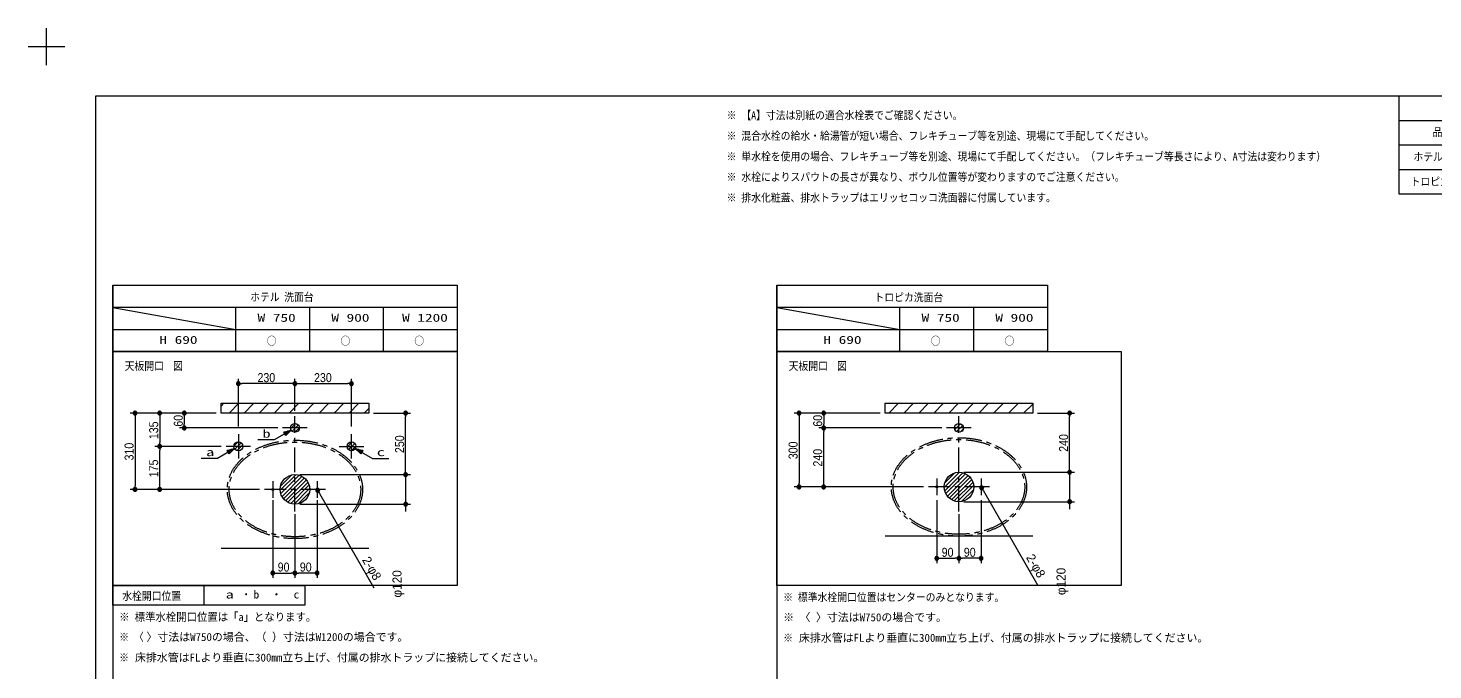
# Model space of a CAD drawing. Units: millimetres, scale not verified. Extents: x -6062 to 6062, y -3045 to 3045.
# Drawn here: x -6062 to -350, y 436 to 3045 of the extents above; entities that cross this region are included whole.
import ezdxf
from ezdxf.enums import TextEntityAlignment as Align

# ---------------------------------------------------------------- set-up
doc = ezdxf.new("R2010")
doc.units = ezdxf.units.MM
doc.header["$LTSCALE"] = 20
doc.linetypes.add('CHAIN1', pattern=[8, 5, -1, 1, -1])
for name, color, linetype, lineweight in [('0-0_1図面枠', 7, 'Continuous', 9), ('0-1_2寸法-3', 7, 'Continuous', 9), ('0-3_2寸法-1', 7, 'Continuous', 9), ('0-4_0', 7, 'Continuous', 9), ('0-5_2寸法-2', 7, 'Continuous', 9), ('0-6_3一般', 7, 'Continuous', 9)]:
    doc.layers.add(name, color=color, linetype=linetype, lineweight=lineweight)
doc.styles.add('ＭＳ ゴシック', font='')
doc.styles.add('ＭＳ Ｐゴシック', font='')
doc.styles.get('ＭＳ ゴシック').set_extended_font_data('MS Gothic')
doc.styles.get('ＭＳ Ｐゴシック').set_extended_font_data('MS PGothic')

# ---------------------------------------------------------------- blocks, each defined once
blk = doc.blocks.new('グループ')
at = {"layer": '0-0_1図面枠'}
for p, q in [((-84000, 57900), (-84000, 60900)), ((-85500, 59400), (-82500, 59400))]:
    blk.add_line(p, q, dxfattribs=at)
blk = doc.blocks.new('グループ-2')
at = {"layer": '0-0_1図面枠'}
blk.add_lwpolyline([(-80000, 55400), (80000, 55400), (80000, -55400), (-80000, -55400)], close=True, dxfattribs=at)
blk = doc.blocks.new('図面枠')
at = {"layer": '0-0_1図面枠'}
for name in ['グループ', 'グループ-2']:
    blk.add_blockref(name, (0, 0), dxfattribs=at)
blk = doc.blocks.new('グループ-4')
at = {"layer": '0-0_1図面枠'}
for p, q in [((34000, 55400), (34000, 47400)), ((46000, 55400), (46000, 47400)), ((63000, 53400), (63000, 55400)), ((26000, 53400), (80000, 53400)), ((26000, 51400), (80000, 51400)), ((63000, 51400), (63000, 47400)), ((26000, 49400), (80000, 49400))]:
    blk.add_line(p, q, dxfattribs=at)
blk.add_lwpolyline([(26000, 55400), (80000, 55400), (80000, 47400), (26000, 47400)], close=True, dxfattribs=at)
blk = doc.blocks.new('グループ-5')
at = {"layer": '0-0_1図面枠'}
blk.add_blockref('グループ-4', (0, 0), dxfattribs=at)
at = {"layer": '0-0_1図面枠', "style": 'ＭＳ ゴシック'}
for s, width, p in [('床給水・給湯位置\u3000【B】', 0.95, (35206.1, 53923.4)), ('壁出し排水位置\u3000【C】', 0.95, (50061.7, 53923.4)), ('床出し排水位置\u3000【D】', 0.95, (67061.7, 53925.4)), ('品\u3000名', 0.9, (28720.4, 51921.3)), ('ホテル洗面台', 0.9, (27161, 49917.3)), ('トロピカ洗面台', 0.9, (26928.2, 47905.8))]:
    blk.add_text(s, height=650.9, dxfattribs=dict(at, width=width)).set_placement(p, align=Align.BOTTOM_LEFT)
blk = doc.blocks.new('_Dot')
at = {"layer": '0-4_0'}
for p, q in [((-10, 0), (-20, 0)), ((9.78, 2), (-9.78, 2)), ((7.99, 6), (-7.99, 6)), ((9.16, -3.98), (-9.16, -3.98)), ((6, -7.98), (-6, -7.98))]:
    blk.add_line(p, q, dxfattribs=at)
for points in [[(10, 0), (9.92, 1.25), (9.69, 2.49), (9.3, 3.68), (8.76, 4.82), (8.09, 5.88), (7.29, 6.85), (6.37, 7.71), (5.36, 8.44), (4.26, 9.05), (3.09, 9.51), (1.87, 9.82), (0.63, 9.98), (-0.63, 9.98), (-1.87, 9.82), (-3.09, 9.51), (-4.26, 9.05), (-5.36, 8.44), (-6.37, 7.71), (-7.29, 6.85), (-8.09, 5.88), (-8.76, 4.82), (-9.3, 3.68), (-9.69, 2.49), (-9.92, 1.25), (-10, 0), (0, 0)], [(-10, 0), (-9.92, -1.25), (-9.69, -2.49), (-9.3, -3.68), (-8.76, -4.82), (-8.09, -5.88), (-7.29, -6.85), (-6.37, -7.71), (-5.36, -8.44), (-4.26, -9.05), (-3.09, -9.51), (-1.87, -9.82), (-0.63, -9.98), (0.63, -9.98), (1.87, -9.82), (3.09, -9.51), (4.26, -9.05), (5.36, -8.44), (6.37, -7.71), (7.29, -6.85), (8.09, -5.88), (8.76, -4.82), (9.3, -3.68), (9.69, -2.49), (9.92, -1.25), (10, 0), (0, 0)]]:
    blk.add_lwpolyline(points, close=True, dxfattribs=at)

msp = doc.modelspace()

# ---------------------------------------------------------------- linework, layer by layer
at = {"layer": '0-0_1図面枠'}
for p, q in [((-5717.5, 2000), (-5717.5, -2400)), ((-3017.5, 2000), (-3017.5, -2400)), ((-4317.5, 1910), (-5717.5, 1910)), ((-5717.5, 1910), (-5217.5, 1820)), ((-5217.5, 1730), (-5217.5, 1910)), ((-4917.5, 1730), (-4917.5, 1910)), ((-4617.5, 1730), (-4617.5, 1910)), ((-1917.5, 1910), (-3017.5, 1910)), ((-3017.5, 1910), (-2517.5, 1820)), ((-2517.5, 1730), (-2517.5, 1910)), ((-2217.5, 1730), (-2217.5, 1910)), ((-5717.5, 1820), (-4317.5, 1820)), ((-3017.5, 1820), (-1917.5, 1820)), ((-5347.5, 780), (-5347.5, 700))]:
    msp.add_line(p, q, dxfattribs=at)
for points in [[(-5717.5, 2000), (-4317.5, 2000), (-4317.5, 1730), (-5717.5, 1730)], [(-3017.5, 2000), (-1917.5, 2000), (-1917.5, 1730), (-3017.5, 1730)], [(-5717.5, 1730), (-4317.5, 1730), (-4317.5, 780), (-5717.5, 780)], [(-3017.5, 1730), (-1617.5, 1730), (-1617.5, 780), (-3017.5, 780)], [(-5717.5, 780), (-4937.5, 780), (-4937.5, 700), (-5717.5, 700)]]:
    msp.add_lwpolyline(points, close=True, dxfattribs=at)
at = {"layer": '0-1_2寸法-3'}
for p, q in [((-5001.06, 1403.03), (-5022.84, 1403.03)), ((-5005.06, 1399.03), (-5020.83, 1399.03)), ((-5009.06, 1395.03), (-5018.52, 1395.03)), ((-5013.06, 1391.03), (-5016.21, 1391.03)), ((-4997.06, 1407.03), (-5007.91, 1407.03)), ((-5231.06, 1328.03), (-5252.84, 1328.03)), ((-5235.06, 1324.03), (-5250.83, 1324.03)), ((-5239.06, 1320.03), (-5248.52, 1320.03)), ((-5243.06, 1316.03), (-5246.21, 1316.03)), ((-5227.06, 1332.03), (-5237.91, 1332.03)), ((-4717.53, 1332.42), (-4728.2, 1332.42)), ((-4701.8, 1328.42), (-4724.06, 1328.42)), ((-4704.02, 1324.42), (-4719.92, 1324.42)), ((-4706.23, 1320.42), (-4715.77, 1320.42)), ((-4708.45, 1316.42), (-4711.63, 1316.42))]:
    msp.add_line(p, q, dxfattribs=at)
for points in [[(-4993.09, 1411), (-5062.36, 1371.01), (-5129, 1371.01)], [(-5223.09, 1336), (-5292.36, 1296.01), (-5359, 1296.01)], [(-4731.91, 1336), (-4662.64, 1296.01), (-4596, 1296.01)]]:
    msp.add_lwpolyline(points, dxfattribs=at)
for points in [[(-5023.1, 1402.96), (-4993.09, 1411), (-5015.06, 1389.03)], [(-5023.1, 1402.96), (-4993.09, 1411), (-5015.06, 1389.03)], [(-5253.1, 1327.96), (-5223.09, 1336), (-5245.06, 1314.03)], [(-5253.1, 1327.96), (-5223.09, 1336), (-5245.06, 1314.03)], [(-4709.56, 1314.42), (-4731.91, 1336), (-4701.76, 1328.48)], [(-4709.56, 1314.42), (-4731.91, 1336), (-4701.76, 1328.48)]]:
    msp.add_lwpolyline(points, close=True, dxfattribs=at)
at = {"layer": '0-3_2寸法-1'}
for p, q in [((-5207.5, 1425), (-5207.5, 1620)), ((-4992.51, 1600), (-5192.49, 1600)), ((-4977.5, 1490), (-4977.5, 1620)), ((-4977.5, 1490), (-4977.5, 1620)), ((-4962.49, 1600), (-4762.51, 1600)), ((-4747.5, 1425), (-4747.5, 1620)), ((-5547.5, 1480), (-5647.5, 1480)), ((-5627.5, 1464.99), (-5627.5, 1185.01)), ((-5447.5, 1480), (-5547.5, 1480)), ((-5527.5, 1464.99), (-5527.5, 1360.01)), ((-5297.5, 1480), (-5447.5, 1480)), ((-5427.5, 1464.99), (-5427.5, 1435.01)), ((-4657.5, 1480), (-4507.5, 1480)), ((-4527.5, 1245.01), (-4527.5, 1464.99)), ((-2847.5, 1480), (-2947.5, 1480)), ((-2927.5, 1464.99), (-2927.5, 1195.01)), ((-2597.5, 1480), (-2847.5, 1480)), ((-2827.5, 1464.99), (-2827.5, 1435.01)), ((-1957.5, 1480), (-1807.5, 1480)), ((-1827.5, 1255.01), (-1827.5, 1464.99)), ((-5047.5, 1420), (-5447.5, 1420)), ((-2347.5, 1420), (-2847.5, 1420)), ((-2347.5, 1420), (-2847.5, 1420)), ((-2827.5, 1195.01), (-2827.5, 1404.99)), ((-5277.5, 1345), (-5547.5, 1345)), ((-5277.5, 1345), (-5547.5, 1345)), ((-5527.5, 1185.01), (-5527.5, 1329.99)), ((-4957.5, 1230), (-4507.5, 1230)), ((-2257.5, 1240), (-1807.5, 1240)), ((-5547.5, 1170), (-5647.5, 1170)), ((-5121.5, 1170), (-5547.5, 1170)), ((-2847.5, 1180), (-2947.5, 1180)), ((-2421.5, 1180), (-2847.5, 1180)), ((-5067.5, 1126), (-5067.5, 810)), ((-4887.5, 1126), (-4887.5, 810)), ((-2367.5, 1126), (-2367.5, 870)), ((-2187.5, 1126), (-2187.5, 870)), ((-4977.5, 1070), (-4977.5, 810)), ((-4977.5, 1070), (-4977.5, 810)), ((-2277.5, 1070), (-2277.5, 870)), ((-2277.5, 1070), (-2277.5, 870)), ((-2352.49, 890), (-2292.51, 890)), ((-2202.51, 890), (-2262.49, 890)), ((-5052.49, 830), (-4992.51, 830)), ((-4902.51, 830), (-4962.49, 830))]:
    msp.add_line(p, q, dxfattribs=at)
at = {"layer": '0-5_2寸法-2'}
for p, q in [((-4527.5, 1245.01), (-4527.5, 1260.01)), ((-1827.5, 1255.01), (-1827.5, 1270.01)), ((-4957.5, 1230), (-4507.5, 1230)), ((-4527.5, 1230), (-4527.5, 1110)), ((-2257.5, 1240), (-1807.5, 1240)), ((-1827.5, 1240), (-1827.5, 1120)), ((-4878, 1153.54), (-4656.2, 769.38)), ((-2178, 1163.54), (-1956.2, 779.38)), ((-4957.5, 1110), (-4507.5, 1110)), ((-4527.5, 1094.99), (-4527.5, 1079.99)), ((-2257.5, 1120), (-1807.5, 1120)), ((-1827.5, 1104.99), (-1827.5, 1089.99))]:
    msp.add_line(p, q, dxfattribs=at)
at = {"layer": '0-6_3一般'}
for p, q in [((-5277.5, 1508.72), (-5266.22, 1520)), ((-5277.5, 1508.72), (-5266.22, 1520)), ((-5245.26, 1480), (-5205.26, 1520)), ((-5245.26, 1480), (-5205.26, 1520)), ((-5184.3, 1480), (-5144.3, 1520)), ((-5184.3, 1480), (-5144.3, 1520)), ((-5123.34, 1480), (-5083.34, 1520)), ((-5123.34, 1480), (-5083.34, 1520)), ((-5062.38, 1480), (-5022.38, 1520)), ((-5062.38, 1480), (-5022.38, 1520)), ((-5001.42, 1480), (-4961.42, 1520)), ((-5001.42, 1480), (-4961.42, 1520)), ((-4940.46, 1480), (-4900.46, 1520)), ((-4940.46, 1480), (-4900.46, 1520)), ((-4879.5, 1480), (-4839.5, 1520)), ((-4879.5, 1480), (-4839.5, 1520)), ((-4818.54, 1480), (-4778.54, 1520)), ((-4818.54, 1480), (-4778.54, 1520)), ((-4757.58, 1480), (-4717.58, 1520)), ((-4757.58, 1480), (-4717.58, 1520)), ((-4696.62, 1480), (-4677.5, 1499.12)), ((-4696.62, 1480), (-4677.5, 1499.12)), ((-2563.02, 1480), (-2523.02, 1520)), ((-2502.06, 1480), (-2462.06, 1520)), ((-2441.1, 1480), (-2401.1, 1520)), ((-2380.14, 1480), (-2340.14, 1520)), ((-2319.18, 1480), (-2279.18, 1520)), ((-2258.22, 1480), (-2218.22, 1520)), ((-2197.26, 1480), (-2157.26, 1520)), ((-2136.3, 1480), (-2096.3, 1520)), ((-2075.34, 1480), (-2035.34, 1520)), ((-2014.38, 1480), (-1977.5, 1516.88)), ((-4677.5, 1480), (-5277.5, 1480)), ((-4995.12, 1416.38), (-4973.88, 1437.62)), ((-4989.13, 1406.37), (-4963.87, 1431.63)), ((-1977.5, 1480), (-2577.5, 1480)), ((-2294.19, 1413.31), (-2270.81, 1436.69)), ((-2286.83, 1404.67), (-2262.17, 1429.33)), ((-4977.5, 1402), (-4959.5, 1420)), ((-2272.79, 1402.71), (-2260.21, 1415.29)), ((-5225.39, 1346.11), (-5208.61, 1362.89)), ((-5221.58, 1333.92), (-5196.42, 1359.08)), ((-5211.89, 1327.61), (-5190.11, 1349.39)), ((-4765.23, 1342.27), (-4744.77, 1362.73)), ((-4759.68, 1331.82), (-4734.32, 1357.18)), ((-4748.41, 1327.09), (-4729.59, 1345.91)), ((-5037.14, 1166.36), (-4973.86, 1229.64)), ((-5035.72, 1183.78), (-4991.28, 1228.22)), ((-5034.68, 1152.82), (-4960.32, 1227.18)), ((-5029.98, 1141.52), (-4949.02, 1222.48)), ((-5023.53, 1131.97), (-4939.47, 1216.03)), ((-5015.53, 1123.97), (-4931.47, 1208.03)), ((-2337.32, 1178.18), (-2275.68, 1239.82)), ((-2335.15, 1164.35), (-2261.85, 1237.65)), ((-2334.85, 1196.65), (-2294.15, 1237.35)), ((-2330.68, 1152.82), (-2250.32, 1233.18)), ((-2324.43, 1143.07), (-2240.57, 1226.93)), ((-2316.63, 1134.87), (-2232.37, 1219.13)), ((-2307.29, 1128.21), (-2225.71, 1209.79)), ((-5069.14, 1166.36), (-5063.86, 1171.64)), ((-5005.98, 1117.52), (-4925.02, 1198.48)), ((-4994.68, 1112.82), (-4920.32, 1187.18)), ((-4981.14, 1110.36), (-4917.86, 1173.64)), ((-4963.72, 1111.78), (-4919.28, 1156.22)), ((-4891.14, 1168.36), (-4885.86, 1173.64)), ((-2370.33, 1177.17), (-2364.67, 1182.83)), ((-2296.22, 1123.28), (-2220.78, 1198.72)), ((-2282.96, 1120.54), (-2218.04, 1185.46)), ((-2266.41, 1121.09), (-2218.59, 1168.91)), ((-2191.5, 1180), (-2187.5, 1184)), ((-1977.5, 980), (-2577.5, 980)), ((-4677.5, 930), (-5277.5, 930))]:
    msp.add_line(p, q, dxfattribs=at)
at = {"layer": '0-6_3一般', "linetype": 'CHAIN1'}
for p, q in [((-4977.5, 1080), (-4977.5, 1468)), ((-2277.5, 1080), (-2277.5, 1468)), ((-5207.5, 1395), (-5207.5, 1295)), ((-4927.5, 1420), (-5027.5, 1420)), ((-4747.5, 1295), (-4747.5, 1395)), ((-2227.5, 1420), (-2327.5, 1420)), ((-5157.5, 1345), (-5257.5, 1345)), ((-4797.5, 1345), (-4697.5, 1345)), ((-5067.5, 1204), (-5067.5, 1136)), ((-4887.5, 1204), (-4887.5, 1136)), ((-2367.5, 1214), (-2367.5, 1146)), ((-2187.5, 1214), (-2187.5, 1146)), ((-4853.5, 1170), (-5101.5, 1170)), ((-2153.5, 1180), (-2401.5, 1180))]:
    msp.add_line(p, q, dxfattribs=at)
at = {"layer": '0-6_3一般'}
for points in [[(-5277.5, 1520), (-4677.5, 1520), (-4677.5, 1480), (-5277.5, 1480)], [(-5277.5, 1520), (-4677.5, 1520), (-4677.5, 1480), (-5277.5, 1480)], [(-2577.5, 1520), (-1977.5, 1520), (-1977.5, 1480), (-2577.5, 1480)]]:
    msp.add_lwpolyline(points, close=True, dxfattribs=at)
for centre, radius in [((-4977.5, 1420), 18), ((-4977.5, 1420), 18), ((-2277.5, 1420), 18), ((-2277.5, 1420), 18), ((-5207.5, 1345), 18), ((-5207.5, 1345), 18), ((-4747.5, 1345), 18), ((-4747.5, 1345), 18), ((-4977.5, 1170), 60), ((-4977.5, 1170), 60), ((-2277.5, 1180), 60), ((-2277.5, 1180), 60), ((-5067.5, 1170), 4), ((-5067.5, 1170), 4), ((-4887.5, 1170), 4), ((-4887.5, 1170), 4), ((-2367.5, 1180), 4), ((-2367.5, 1180), 4), ((-2187.5, 1180), 4), ((-2187.5, 1180), 4)]:
    msp.add_circle(centre, radius, dxfattribs=at)
at = {"layer": '0-6_3一般', "linetype": 'CHAIN1'}
for centre, major_axis, ratio in [((-2277.5, 1180), (275, 0), 0.727273), ((-2277.5, 1180), (267.5, 0), 0.719626), ((-4977.5, 1170), (275, 0), 0.727273), ((-4977.5, 1170), (267.5, 0), 0.719626)]:
    msp.add_ellipse(centre, major_axis=major_axis, ratio=ratio, dxfattribs=at)

# ---------------------------------------------------------------- block references
at = {"layer": '0-0_1図面枠', "xscale": 0.05, "yscale": 0.05}
for name in ['図面枠', 'グループ-5']:
    msp.add_blockref(name, (-1787.5, 0), dxfattribs=at)
at = {"layer": '0-3_2寸法-1', "xscale": 0.7503418, "yscale": 0.7503418}
for p, rotation in [((-5207.5, 1600), 180), ((-4977.5, 1600), 180), ((-5627.5, 1480), 90), ((-5527.5, 1480), 90), ((-5427.5, 1480), 90), ((-4527.5, 1480), 90), ((-2927.5, 1480), 90), ((-2827.5, 1480), 90), ((-1827.5, 1480), 90), ((-5427.5, 1420), 270), ((-2827.5, 1420), 270), ((-2827.5, 1420), 90), ((-5527.5, 1345), 270), ((-5527.5, 1345), 90), ((-4527.5, 1230), 270), ((-1827.5, 1240), 270), ((-5627.5, 1170), 270), ((-5527.5, 1170), 270), ((-2927.5, 1180), 270), ((-2827.5, 1180), 270), ((-2367.5, 890), 180), ((-2277.5, 890), 180), ((-5067.5, 830), 180), ((-4977.5, 830), 180)]:
    msp.add_blockref('_Dot', p, dxfattribs=dict(at, rotation=rotation))
for p in [(-4977.5, 1600), (-4747.5, 1600), (-2277.5, 890), (-2187.5, 890), (-4977.5, 830), (-4887.5, 830)]:
    msp.add_blockref('_Dot', p, dxfattribs=at)
at = {"layer": '0-5_2寸法-2', "xscale": 0.7503418, "yscale": 0.7503418}
for p, rotation in [((-4527.5, 1230), 270), ((-1827.5, 1240), 270), ((-4885.5, 1166.54), 120), ((-2185.5, 1176.54), 120), ((-4527.5, 1110), 90), ((-1827.5, 1120), 90)]:
    msp.add_blockref('_Dot', p, dxfattribs=dict(at, rotation=rotation))

# ---------------------------------------------------------------- texts
at = {"layer": '0-0_1図面枠', "style": 'ＭＳ ゴシック'}
for s, width, p in [('※ 【A】寸法は別紙の適合水栓表でご確認ください。', 0.9, (-3222.1, 2664.66)), ('※ 混合水栓の給水・給湯管が短い場合、フレキチューブ等を別途、現場にて手配してください。', 0.9, (-3222.1, 2580.96)), ('※ 単水栓を使用の場合、フレキチューブ等を別途、現場にて手配してください。（フレキチューブ等長さにより、A寸法は変わります）', 0.9, (-3222.1, 2497.03)), ('※ 水栓によりスパウトの長さが異なり、ボウル位置等が変わりますのでご注意ください。', 0.9, (-3222.1, 2413.71)), ('※ 排水化粧蓋、排水トラップはエリッセコッコ洗面器に付属しています。', 0.9, (-3222.1, 2329.8)), ('ホテル', 0.9, (-5159.45, 1925.81)), ('洗面台', 0.9, (-5021.34, 1925.81)), ('トロピカ洗面台', 0.9, (-2621.09, 1924.66)), ('W 750', 1.4, (-5129.45, 1841.59)), ('W 900', 1.4, (-4829.45, 1841.59)), ('W 1200', 1.4, (-4541.75, 1841.59)), ('W 750', 1.4, (-2429.45, 1841.59)), ('W 900', 1.4, (-2129.45, 1841.59)), ('H 690', 1.4, (-5528.49, 1751.59)), ('○', 0.9, (-5092.09, 1747.53)), ('○', 0.9, (-4792.09, 1747.53)), ('○', 0.9, (-4492.09, 1747.53)), ('H 690', 1.4, (-2828.49, 1751.59)), ('○', 0.9, (-2392.09, 1747.53)), ('○', 0.9, (-2092.09, 1747.53)), ('天板開口', 0.9, (-5670, 1645.64)), ('図', 0.9, (-5473.27, 1645.64)), ('天板開口', 0.9, (-2970, 1645.64)), ('図', 0.9, (-2773.27, 1645.64)), ('水栓開口位置', 0.9, (-5679.8, 710.64)), ('a', 1.5, (-5259.23, 716.76)), ('\u3000・', 0.9, (-5235.78, 716.76)), ('b\u3000・\u3000c', 1.05, (-5145.84, 716.76)), ('※ 標準水栓開口位置はセンターのみとなります。', 0.9, (-2992.1, 705.64)), ('※ 標準水栓開口位置は「a」となります。', 0.95, (-5692.1, 625.43)), ('※ 〈', 0.9, (-5692.1, 543.91)), ('※', 0.9, (-2992.1, 540.66)), ('※', 0.9, (-5692.1, 460.4))]:
    msp.add_text(s, height=32.55, dxfattribs=dict(at, width=width)).set_placement(p, align=Align.BOTTOM_LEFT)
for s, p in [('※ 〈 〉寸法はW750の場合です。', (-2992.1, 624.17)), (' 〉寸法はW750の場合、（ ）寸法はW1200の場合です。', (-5603.34, 543.91)), ('床排水管はFLより垂直に300mm立ち上げ、付属の排水トラップに接続してください。', (-2927.93, 540.66)), ('床排水管はFLより垂直に300mm立ち上げ、付属の排水トラップに接続してください。', (-5627.93, 460.4))]:
    msp.add_text(s, height=32.55, dxfattribs=at).set_placement(p, align=Align.BOTTOM_LEFT)
at = {"layer": '0-1_2寸法-3', "style": 'ＭＳ ゴシック', "width": 1.5}
for s, p in [('b', (-5109.49, 1370.48)), ('a', (-5338.71, 1295.48)), ('c', (-4644.82, 1295.48))]:
    msp.add_text(s, height=32.55, dxfattribs=at).set_placement(p, align=Align.BOTTOM_LEFT)
at = {"layer": '0-3_2寸法-1', "style": 'ＭＳ Ｐゴシック', "width": 0.9}
for s, p in [('230', (-5129.78, 1595.04)), ('230', (-4899.78, 1595.04)), ('90', (-2347.58, 885.04)), ('90', (-2257.58, 885.04)), ('90', (-5047.58, 825.04)), ('90', (-4957.58, 825.04))]:
    msp.add_text(s, height=36.66, dxfattribs=at).set_placement(p, align=Align.BOTTOM_LEFT)
for s, p in [('135', (-5522.54, 1374.28)), ('60', (-5422.54, 1424.92)), ('60', (-2822.54, 1424.92)), ('250', (-4522.54, 1317.72)), ('240', (-1822.54, 1322.72)), ('310', (-5622.54, 1287.72)), ('300', (-2922.54, 1292.72)), ('240', (-2822.54, 1262.72)), ('175', (-5522.54, 1219.28))]:
    msp.add_text(s, height=36.66, rotation=90, dxfattribs=at).set_placement(p, align=Align.BOTTOM_LEFT)
at = {"layer": '0-5_2寸法-2', "style": 'ＭＳ Ｐゴシック'}
for s, rotation, p in [('2-φ8', 300, (-4715.32, 878.02)), ('2-φ8', 300, (-2015.32, 888.02)), ('φ120', 90, (-4533.06, 730.39)), ('φ120', 90, (-1833.06, 740.39))]:
    msp.add_text(s, height=36.66, rotation=rotation, dxfattribs=at).set_placement(p, align=Align.BOTTOM_LEFT)

doc.saveas('drawing.dxf')
